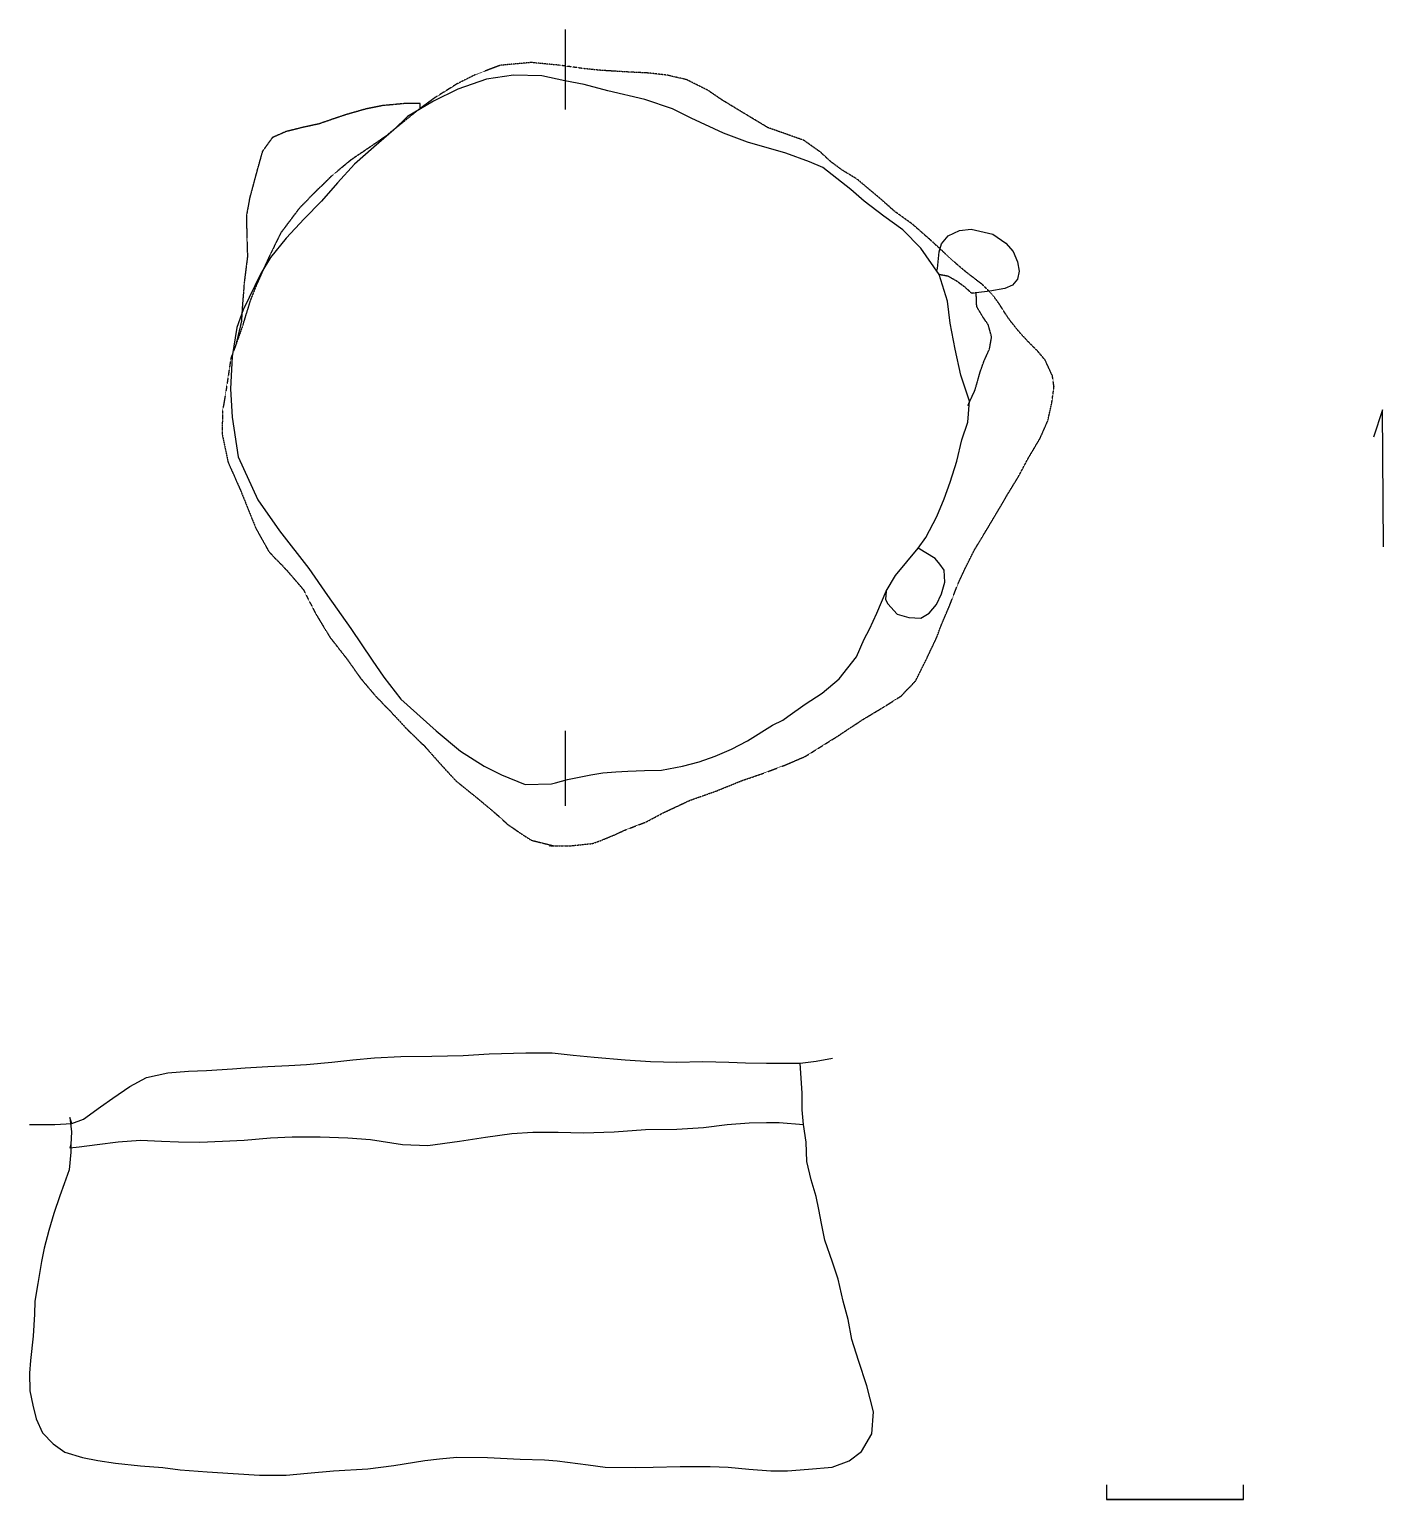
# Model space of a CAD drawing. Extents: x 6488 to 33557, y 15714 to 45088.
import ezdxf

# ---------------------------------------------------------------- set-up
doc = ezdxf.new("R2010")
doc.units = 0
doc.linetypes.add('CENTER', pattern=[2, 1.25, -0.25, 0.25, -0.25])
doc.linetypes.add('HIDDEN', pattern=[0.375, 0.25, -0.125])
doc.layers.add('LAYER1', color=7, linetype='CONTINUOUS')

msp = doc.modelspace()

# ---------------------------------------------------------------- linework, layer by layer
at = {"layer": 'LAYER1', "color": 3, "linetype": 'CONTINUOUS'}
for points in [[(17203.2009, 43488.031), (17203.2009, 43587.3418), (17203.2009, 45088.0738)], [(17203.2009, 30555.2802), (17203.2009, 31073.9098)], [(17203.2009, 29573.1922), (17203.2009, 30555.2802)]]:
    msp.add_lwpolyline(points, dxfattribs=at)
at = {"layer": 'LAYER1', "color": 7, "linetype": 'HIDDEN'}
msp.add_lwpolyline([(16883.2, 28778.6891), (16960.447, 28778.6891), (17324.5945, 28778.6891), (17743.911, 28822.8167), (17898.3931, 28877.9999), (18141.1637, 28977.3131), (18383.9319, 29087.651), (18814.2898, 29253.1722), (19167.3959, 29440.7738), (19686.0256, 29683.5301), (20215.6943, 29871.1293), (20734.3383, 30080.7804), (21153.6548, 30224.2378), (21595.0493, 30389.759), (22003.3268, 30566.3216), (22621.2839, 30952.5329), (23139.9136, 31294.6166), (23581.3081, 31559.451), (23912.3529, 31769.0997), (24199.251, 32067.0392), (24430.9801, 32530.4999), (24629.6065, 32949.8307), (24695.8145, 33137.4181), (24883.4018, 33578.8126), (25048.923, 34009.1681), (25203.4194, 34340.2129), (25368.943, 34671.2552), (25655.8411, 35145.7406), (25898.6117, 35554.0324), (26053.0914, 35818.8667), (26262.7592, 36160.9505), (26450.3442, 36514.0566), (26693.1147, 36922.3484), (26847.5969, 37275.4569), (26924.8439, 37628.563), (26968.9738, 37948.583), (26935.8686, 38169.2731), (26792.4279, 38478.2517), (26626.9067, 38676.878), (26417.239, 38886.5267), (26284.823, 39029.9841), (26097.2357, 39261.7157), (25997.9249, 39405.1707), (25887.5703, 39581.7166), (25777.2181, 39736.2154), (25666.8801, 39857.5924), (25523.4227, 40001.0498), (25247.5494, 40210.7033), (25048.923, 40376.2244), (24806.1691, 40596.9289), (24508.2296, 40872.7879), (24144.082, 41192.8079), (23790.9592, 41446.6032), (23504.0611, 41700.3938), (23029.559, 42097.6465), (22720.5971, 42285.2315), (22499.8903, 42450.7717), (22312.3053, 42627.3343), (21970.2216, 42870.0882), (21628.1545, 42991.4818), (21252.9679, 43123.8835), (20701.2331, 43454.9258), (20337.0856, 43675.6303), (20061.2122, 43863.2152), (19619.8176, 44083.9196), (19244.6454, 44172.1938), (18858.4174, 44216.3213), (18417.0371, 44238.4042), (17887.3684, 44271.5093), (17567.3484, 44304.6145), (17092.8654, 44370.8201), (16519.0524, 44425.9891), (15901.1096, 44370.8201), (15404.5449, 44183.2209), (15029.3571, 43995.6312), (14587.9614, 43719.7769), (14301.0621, 43510.1091), (14025.1875, 43289.4047), (13616.9112, 42958.3576), (13329.9976, 42759.736), (12921.7214, 42483.8769), (12546.5336, 42174.8983), (12171.3459, 41810.7508), (11873.4075, 41501.7722), (11509.26, 41016.2453), (11277.5296, 40541.7456), (11167.1929, 40298.9917), (11034.7757, 40001.0498), (10902.3585, 39670.0074), (10803.0454, 39349.9874), (10747.8609, 39162.4025), (10615.4437, 38787.2136), (10516.1306, 38522.3792), (10416.8174, 37860.2945), (10350.6094, 37474.0808), (10339.5847, 37010.6225), (10460.9616, 36436.8072), (10714.7569, 35863.011), (11012.6953, 35123.6769), (11277.5296, 34649.1747), (11619.6134, 34296.0686), (11961.6959, 33898.8159), (12204.451, 33424.3162), (12491.3646, 32949.8307), (12844.472, 32497.3948), (13109.3075, 32122.2225), (13407.2458, 31769.0997), (13760.3531, 31404.9522), (14025.1875, 31118.054), (14389.335, 30764.9479), (14753.4826, 30356.6562), (15018.3169, 30069.7557), (15470.7529, 29705.6081), (15823.8602, 29407.671), (16055.5905, 29198.0032), (16331.4651, 29010.4183), (16519.0524, 28889.0246), (16960.447, 28778.6891)], dxfattribs=at)
at = {"layer": 'LAYER1', "color": 7, "linetype": 'CONTINUOUS'}
for points in [[(16927.3442, 30014.5724), (17004.5769, 30036.6529), (17247.3475, 30102.8609), (17479.0767, 30146.9884), (17710.8058, 30191.1326), (17953.5764, 30235.2769), (18207.3717, 30257.343), (18450.1423, 30268.382), (18781.1846, 30279.4068), (19123.2517, 30290.4458), (19542.5849, 30367.6952), (19873.6272, 30455.967), (20193.6305, 30566.3216), (20524.6729, 30709.7623), (20844.6762, 30875.2835), (21341.2397, 31184.262), (21550.9051, 31283.5752), (21650.2183, 31360.8246), (21992.302, 31603.5785), (22334.3691, 31824.2853), (22676.4529, 32111.1835), (23018.5366, 32552.5804), (23173.0164, 32905.6865), (23283.371, 33104.3129), (23426.8117, 33424.3162), (23614.4133, 33865.7131), (23801.9983, 34174.6917), (24254.4199, 34726.4242), (24408.9164, 34936.0895), (24629.6065, 35355.406), (24773.0639, 35708.5145), (24894.4409, 36039.5569), (25026.8592, 36458.8877), (25126.1724, 36889.2432), (25247.5494, 37242.3517), (25280.6522, 37661.6682), (25104.1062, 38180.3121), (24993.754, 38698.9418), (24894.4409, 39217.5715), (24839.2719, 39658.966), (24673.7507, 40188.6395), (24309.6032, 40718.3082), (23945.4557, 41082.4557), (23570.2691, 41358.3291), (23173.0164, 41656.2663), (22908.182, 41887.9978), (22345.4105, 42329.3781), (22080.5762, 42439.7303), (21606.0741, 42616.2929), (20844.6762, 42836.983), (20359.1517, 43013.5265), (19719.1308, 43311.4827), (19343.9585, 43499.0677), (18792.2094, 43686.6526), (18052.8896, 43863.2152), (17578.3898, 43984.5945), (17192.1785, 44061.8416), (16728.7178, 44161.1571), (16165.9439, 44172.1938), (15625.235, 44094.9468), (15051.4209, 43896.3204), (14565.8964, 43653.5522), (14047.2679, 43344.5879), (13771.3934, 43079.7512), (13374.1418, 42737.6674), (12987.9294, 42395.5884), (12645.8468, 42020.4138), (12325.8435, 41656.2663), (11983.7609, 41303.1458), (11619.6134, 40916.9345), (11310.6336, 40530.7185), (11112.0085, 40210.7033), (10758.9011, 39482.4058), (10637.5242, 39129.2973), (10538.211, 38555.4844), (10505.1058, 37904.4387), (10538.211, 37341.6649), (10659.588, 36547.1618), (11056.8395, 35686.4484), (11487.1962, 35068.5079), (12072.0339, 34318.1324), (12447.2204, 33777.439), (12910.6811, 33115.3519), (13341.0367, 32486.37), (13572.767, 32144.2886), (13914.8508, 31702.8917), (14621.0654, 31073.9098), (15106.6053, 30665.6348), (15581.0908, 30367.6952), (15923.1734, 30191.1326), (16397.6731, 30003.5477), (16927.3442, 30014.5724)], [(24673.7507, 40188.6395), (24629.6065, 40254.8451), (24640.6479, 40310.0141), (24673.7507, 40641.0564), (24717.8807, 40806.5776), (24850.2966, 40961.0764), (25082.0282, 41071.4143), (25313.7573, 41093.4924), (25744.1129, 40994.1816), (26008.9472, 40817.619), (26152.4046, 40652.0978), (26240.6788, 40442.43), (26273.7816, 40254.8451), (26240.6788, 40100.3653), (26141.3656, 39978.9717), (25986.8834, 39912.7613), (25688.9439, 39857.5924), (25413.0705, 39824.4872)], [(33534.666, 37485.1223), (33351.5939, 36942.6942)], [(33556.7298, 34748.4879), (33534.666, 37485.1223)], [(23614.4133, 33865.7131), (23603.3743, 33700.1896), (23647.5185, 33611.9178), (23835.1035, 33402.2524), (24066.8326, 33336.042), (24309.6032, 33325.003), (24475.1244, 33424.3162), (24618.5675, 33600.8764), (24717.8807, 33810.5442), (24784.0886, 34042.2733), (24773.0639, 34285.0272), (24684.7755, 34406.4208), (24596.5037, 34516.7588), (24254.4199, 34726.4242)], [(6488.4446, 23206.1216), (6521.5492, 23206.1216), (6742.2393, 23206.1216), (6996.0495, 23206.1216), (7338.1172, 23228.1853), (7569.8469, 23316.4738), (7911.9301, 23559.2301), (8154.7001, 23735.7903), (8496.7678, 23967.5218), (8827.8107, 24144.082), (9258.1668, 24243.3952), (9666.4586, 24276.5004), (10030.6061, 24287.5227), (10549.2346, 24320.6279), (10803.0454, 24342.7084), (11255.4659, 24364.7722), (11674.7811, 24386.8359), (12027.9051, 24408.9164), (12535.4934, 24453.0463), (12954.8254, 24497.1905), (13385.1809, 24541.3347), (13914.8508, 24563.3985), (14532.7924, 24574.4375), (15161.7743, 24585.4623), (15680.4028, 24618.5675), (16408.6978, 24640.6479), (16938.3665, 24640.6479), (17357.6997, 24596.5037), (17777.0162, 24552.3595), (18394.9567, 24497.1905), (18902.5616, 24464.0853), (19421.1913, 24453.0463), (19950.86, 24464.0853), (20469.5039, 24453.0463), (20800.5463, 24442.0216), (21219.8628, 24430.9801), (21628.1545, 24430.9801), (21892.9889, 24430.9801), (22212.9922, 24475.1244), (22544.0345, 24530.2933)], [(7338.1172, 23228.1853), (7293.9884, 23349.579), (7327.0924, 23062.6642), (7316.0528, 22808.8689), (7316.0528, 22654.3891), (7282.9482, 22301.2663), (7183.6356, 22025.4072), (7095.3627, 21782.6366), (6973.9696, 21429.5281), (6874.6565, 21087.4468), (6786.3835, 20734.3383), (6731.2151, 20469.5039), (6653.9663, 20028.107), (6598.798, 19675.0009), (6587.7577, 19421.1901), (6565.6934, 18979.8098), (6510.5089, 18494.2698), (6488.4446, 18240.4745), (6499.4848, 17887.3672), (6554.6537, 17600.4536), (6620.8623, 17324.5945), (6753.2795, 17048.7199), (6962.9449, 16828.0298), (7194.6753, 16662.5086), (7547.7826, 16552.1552), (7856.7617, 16496.9863), (8209.869, 16441.8018), (8706.4337, 16386.6341), (9158.8542, 16353.5289), (9500.9374, 16309.3847), (10041.6463, 16265.2559), (10560.2748, 16232.1519), (11089.9435, 16199.0479), (11619.6134, 16199.0479), (12049.9689, 16243.1767), (12568.5986, 16287.3209), (13252.7637, 16331.4651), (13771.3934, 16397.6731), (14389.335, 16496.9863), (14687.2734, 16530.0915), (15029.3571, 16563.1955), (15647.2988, 16552.1552), (16298.3611, 16519.0512), (16783.8868, 16508.011), (17037.6797, 16485.9461), (17655.6392, 16408.6978), (17997.7063, 16364.5691), (18593.583, 16353.5289), (18957.7306, 16364.5691), (19498.4383, 16375.5938), (20094.3174, 16375.5938), (20458.4649, 16364.5691), (20866.7566, 16320.4249), (21308.1369, 16287.3209), (21639.1792, 16287.3209), (22058.51, 16320.4249), (22532.9955, 16364.5691), (22875.0792, 16485.9461), (23117.8498, 16673.5322), (23327.4985, 17026.655), (23360.6037, 17468.0364), (23228.1853, 17986.6804), (23062.6642, 18494.2698), (22930.2482, 18913.6018), (22853.0131, 19310.8533), (22753.7023, 19675.0009), (22654.3891, 20116.3811), (22544.0345, 20458.4649), (22389.5548, 20899.8594), (22323.3444, 21230.9042), (22268.1611, 21506.7609), (22212.9922, 21771.5952), (22113.679, 22102.64), (22025.4072, 22466.7875), (22014.3658, 22853.0131), (21959.1968, 23206.1216), (21937.1188, 23504.0611), (21937.1188, 23835.1035), (21892.9889, 24430.9801)], [(7316.0528, 22808.8689), (7293.9884, 22742.6609), (7481.574, 22764.7246), (7845.7215, 22808.8689), (8265.0374, 22864.0378), (8706.4337, 22897.143), (9125.7496, 22875.0792), (9467.8328, 22864.0378), (9898.1889, 22853.0131), (10350.6094, 22875.0792), (10780.9649, 22897.143), (11310.6336, 22941.2872), (11740.9903, 22963.351), (12303.763, 22963.351), (12855.5122, 22941.2872), (13307.9327, 22908.182), (13947.9548, 22808.8689), (14455.5442, 22786.8051), (15084.5261, 22875.0792), (15603.1701, 22952.3263), (16132.8388, 23029.559), (16552.1552, 23051.6394), (17059.7602, 23051.6394), (17567.3484, 23040.6004), (18174.2665, 23062.6642), (18803.2484, 23106.8084), (19432.2303, 23117.8498), (19961.899, 23150.9526), (20436.3987, 23206.1216), (20877.779, 23239.2268), (21219.8628, 23250.2658), (21473.6581, 23250.2658), (21959.1968, 23206.1216)], [(28017.2865, 16005.6063), (28017.2865, 15713.508)], [(30753.9041, 15713.508), (30753.9041, 16008.4477)], [(28017.2865, 15713.508), (30753.9041, 15713.508)], [(30753.9041, 15713.508), (28017.2865, 15713.508)]]:
    msp.add_lwpolyline(points, dxfattribs=at)
at = {"layer": 'LAYER1', "color": 7, "linetype": 'CENTER'}
for points in [[(14301.0621, 43510.1091), (14301.0621, 43609.4199), (14025.1875, 43609.4199), (13550.7032, 43565.278), (13219.6597, 43499.0677), (12833.4329, 43388.7155), (12568.5986, 43300.4413), (12281.6993, 43201.1305), (11928.592, 43123.8835), (11619.6134, 43046.646), (11343.7388, 42925.2571), (11145.1124, 42649.379), (11045.7993, 42296.2729), (10891.3183, 41722.4766), (10825.1091, 41358.3291), (10836.1494, 40916.9345), (10847.1741, 40552.787), (10814.0701, 40287.9503), (10780.9649, 40023.1183), (10769.9414, 39868.6314), (10747.8609, 39603.7971), (10725.7971, 39250.6743), (10615.4437, 38787.2136)], [(25280.6522, 37661.6682), (25247.5494, 37573.394), (25391.0068, 37882.3726), (25490.3199, 38235.4811), (25567.567, 38456.1712), (25677.9049, 38698.9418), (25722.0491, 38941.7124), (25655.8411, 39184.4663), (25556.5279, 39327.9237), (25424.1096, 39548.6138), (25413.0705, 39824.4872), (25324.7964, 39813.4482), (25192.3804, 39934.8418), (25026.8592, 40056.2187), (24850.2966, 40155.5343), (24673.7507, 40188.6395)]]:
    msp.add_lwpolyline(points, dxfattribs=at)

doc.saveas('drawing.dxf')
